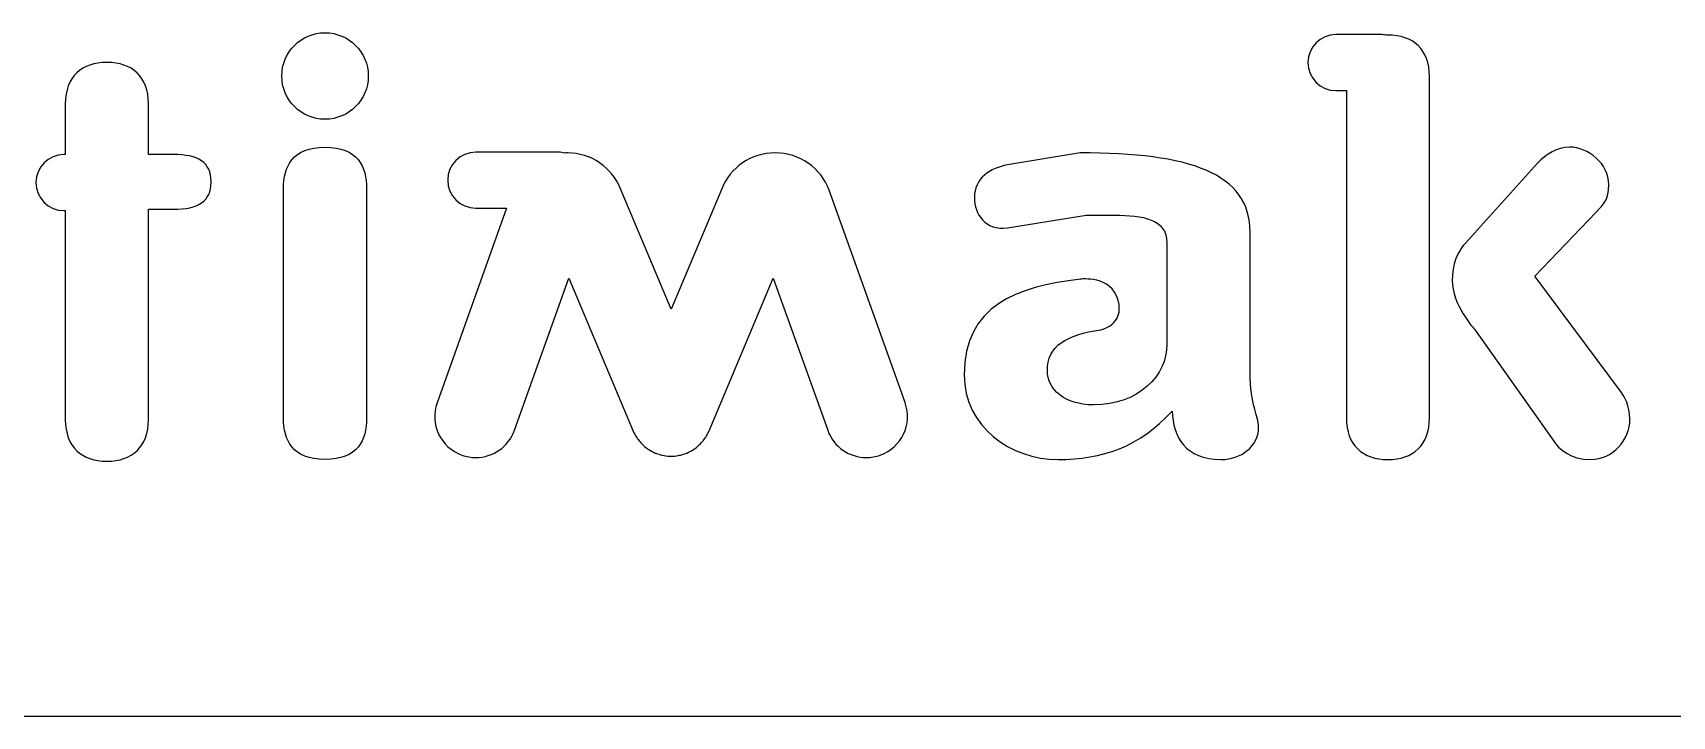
# Model space of a CAD drawing. Header units: millimetres. Extents: x -1166 to -93, y -857 to -63.
# Drawn here: x -667.8 to -599.3, y -846.7 to -818.1 of the extents above; entities that cross this region are included whole.
import ezdxf

# ---------------------------------------------------------------- set-up
doc = ezdxf.new("R2010")
doc.units = ezdxf.units.MM
doc.layers.add('CUTS', color=1, linetype='Continuous', true_color=0xff0000)
doc.layers.add('TEXT', color=5, linetype='Continuous', true_color=0x0000ff)

msp = doc.modelspace()

# ---------------------------------------------------------------- linework, layer by layer
at = {"layer": 'CUTS', "color": 1, "lineweight": 25, "true_color": 0xff0000}
msp.add_lwpolyline([(-760.845, -846.676), (-510.815, -846.676)], dxfattribs=at)
at = {"layer": 'TEXT', "color": 5, "true_color": 0x0000ff}
for points in [[(-611.516, -818.188), (-613.375, -818.188)], [(-609.47, -834.211), (-609.47, -819.943)], [(-613.375, -820.528), (-612.942, -820.528), (-612.942, -834.211)], [(-666.431, -821.084), (-666.431, -823.205), (-666.49, -823.205)], [(-661.913, -823.201), (-662.959, -823.201), (-662.959, -821.084)], [(-645.844, -823.103), (-649.292, -823.103)], [(-624.061, -823.133), (-627.09, -823.63)], [(-604.955, -823.558), (-607.972, -826.911)], [(-657.322, -834.211), (-657.322, -824.627), (-657.322, -824.627)], [(-653.85, -824.627), (-653.85, -834.211)], [(-639.023, -824.638), (-641.137, -829.666), (-643.25, -824.636)], [(-631.367, -833.571), (-634.539, -824.695)], [(-666.49, -825.546), (-666.431, -825.546), (-666.431, -834.282)], [(-662.959, -834.282), (-662.959, -825.485), (-661.913, -825.485)], [(-649.292, -825.444), (-648.004, -825.444), (-650.908, -833.572)], [(-627.09, -826.266), (-623.803, -825.739), (-622.621, -825.739)], [(-601.459, -833.141), (-605.074, -828.29), (-602.505, -825.603)], [(-620.434, -826.886), (-620.434, -831.143)], [(-616.962, -832.285), (-616.962, -826.458)], [(-647.676, -834.727), (-645.405, -828.369), (-642.718, -834.76)], [(-639.555, -834.759), (-639.548, -834.743), (-639.548, -834.743), (-636.869, -828.37), (-634.598, -834.726)], [(-607.595, -830.501), (-604.312, -835.139)], [(-631.367, -833.573), (-631.367, -833.571)]]:
    msp.add_lwpolyline(points, dxfattribs=at)
for points in [[(-657.393, -819.919), (-657.393, -818.921), (-656.585, -818.112), (-655.586, -818.112)], [(-655.586, -818.112), (-654.588, -818.112), (-653.779, -818.921), (-653.779, -819.919)], [(-613.375, -818.188), (-614.021, -818.188), (-614.545, -818.712), (-614.545, -819.358)], [(-611.276, -818.212), (-611.353, -818.196), (-611.433, -818.188), (-611.516, -818.188)], [(-611.206, -818.207), (-611.231, -818.207), (-611.252, -818.212), (-611.276, -818.212)], [(-609.47, -819.943), (-609.47, -818.802), (-610.16, -818.207), (-611.206, -818.207)], [(-664.695, -819.349), (-665.741, -819.349), (-666.431, -819.943), (-666.431, -821.084)], [(-662.959, -821.084), (-662.959, -819.943), (-663.65, -819.349), (-664.695, -819.349)], [(-614.545, -819.358), (-614.545, -820.005), (-614.021, -820.528), (-613.375, -820.528)], [(-655.586, -821.726), (-656.585, -821.726), (-657.393, -820.918), (-657.393, -819.919)], [(-653.779, -819.919), (-653.779, -820.918), (-654.588, -821.726), (-655.586, -821.726)], [(-666.49, -823.205), (-667.136, -823.205), (-667.66, -823.729), (-667.66, -824.375)], [(-660.344, -824.342), (-660.344, -823.51), (-660.89, -823.201), (-661.913, -823.201)], [(-657.322, -824.627), (-657.322, -823.7), (-656.942, -822.892), (-655.586, -822.892)], [(-655.586, -822.892), (-654.231, -822.892), (-653.85, -823.7), (-653.85, -824.627)], [(-649.292, -823.103), (-649.938, -823.103), (-650.463, -823.627), (-650.463, -824.273)], [(-645.571, -823.139), (-645.659, -823.117), (-645.75, -823.103), (-645.844, -823.103)], [(-645.483, -823.132), (-645.512, -823.132), (-645.541, -823.138), (-645.571, -823.139)], [(-645.468, -823.132), (-645.473, -823.132), (-645.478, -823.132), (-645.483, -823.132)], [(-643.25, -824.636), (-643.6, -823.738), (-644.482, -823.138), (-645.468, -823.132)], [(-636.799, -823.13), (-637.788, -823.134), (-638.674, -823.735), (-639.023, -824.638)], [(-636.791, -823.13), (-636.794, -823.13), (-636.796, -823.13), (-636.799, -823.13)], [(-634.539, -824.695), (-634.873, -823.76), (-635.779, -823.13), (-636.791, -823.13)], [(-616.962, -826.458), (-616.962, -823.962), (-619.48, -823.133), (-624.061, -823.133)], [(-603.623, -822.892), (-604.146, -822.892), (-604.599, -823.178), (-604.955, -823.558)], [(-601.983, -824.461), (-601.983, -823.582), (-602.838, -822.892), (-603.623, -822.892)], [(-627.09, -823.63), (-627.812, -823.779), (-628.475, -824.172), (-628.475, -825.014)], [(-667.66, -824.375), (-667.66, -825.022), (-667.136, -825.546), (-666.49, -825.546)], [(-661.913, -825.485), (-660.89, -825.485), (-660.344, -825.174), (-660.344, -824.342)], [(-650.463, -824.273), (-650.463, -824.92), (-649.938, -825.444), (-649.292, -825.444)], [(-602.505, -825.603), (-602.196, -825.27), (-601.983, -825.08), (-601.983, -824.461)], [(-628.475, -825.014), (-628.475, -825.661), (-628.016, -826.404), (-627.09, -826.266)], [(-622.621, -825.739), (-621.456, -825.739), (-620.434, -825.888), (-620.434, -826.886)], [(-607.972, -826.911), (-607.972, -826.911), (-608.525, -827.421), (-608.525, -828.434)], [(-622.47, -829.285), (-622.748, -828.247), (-624.048, -828.409), (-624.048, -828.409)], [(-624.048, -828.409), (-626.711, -828.718), (-628.899, -829.526), (-628.899, -832.404)], [(-608.525, -828.434), (-608.525, -829.485), (-607.595, -830.501), (-607.595, -830.501)], [(-623.192, -830.525), (-623.192, -830.525), (-622.192, -830.325), (-622.47, -829.285)], [(-625.427, -832.237), (-625.427, -831.191), (-624.642, -830.738), (-623.192, -830.525)], [(-620.434, -831.143), (-620.434, -832.427), (-621.599, -833.663), (-623.501, -833.663)], [(-623.501, -833.663), (-624.689, -833.663), (-625.427, -833.022), (-625.427, -832.237)], [(-616.605, -834.616), (-616.605, -834.068), (-616.962, -833.734), (-616.962, -832.285)], [(-628.899, -832.404), (-628.899, -834.592), (-626.949, -835.947), (-624.975, -835.947)], [(-650.908, -833.572), (-651.227, -834.464), (-650.762, -835.446), (-649.87, -835.766)], [(-632.405, -835.765), (-631.513, -835.447), (-631.048, -834.465), (-631.367, -833.573)], [(-601.103, -834.259), (-601.103, -833.687), (-601.34, -833.307), (-601.459, -833.141)], [(-666.431, -834.282), (-666.431, -835.423), (-665.741, -836.018), (-664.695, -836.018)], [(-664.695, -836.018), (-663.65, -836.018), (-662.959, -835.423), (-662.959, -834.282)], [(-655.586, -835.947), (-656.942, -835.947), (-657.322, -835.138), (-657.322, -834.211)], [(-653.85, -834.211), (-653.85, -835.138), (-654.231, -835.947), (-655.586, -835.947)], [(-624.975, -835.947), (-623.144, -835.947), (-621.574, -835.424), (-620.219, -833.925)], [(-620.219, -833.925), (-620.171, -834.996), (-619.672, -835.947), (-618.175, -835.947)], [(-612.942, -834.211), (-612.942, -835.352), (-612.253, -835.947), (-611.206, -835.947)], [(-611.206, -835.947), (-610.16, -835.947), (-609.47, -835.352), (-609.47, -834.211)], [(-602.743, -835.947), (-601.816, -835.947), (-601.103, -835.139), (-601.103, -834.259)], [(-649.292, -835.865), (-648.588, -835.865), (-647.927, -835.429), (-647.676, -834.727)], [(-642.718, -834.76), (-642.68, -834.852), (-642.633, -834.937), (-642.581, -835.017)], [(-642.581, -835.017), (-642.568, -835.038), (-642.553, -835.056), (-642.539, -835.076)], [(-642.539, -835.076), (-642.494, -835.14), (-642.447, -835.2), (-642.394, -835.256)], [(-639.878, -835.256), (-639.827, -835.201), (-639.78, -835.142), (-639.737, -835.079)], [(-639.737, -835.079), (-639.722, -835.058), (-639.705, -835.038), (-639.691, -835.016)], [(-639.691, -835.016), (-639.64, -834.935), (-639.593, -834.85), (-639.555, -834.759)], [(-634.598, -834.726), (-634.347, -835.428), (-633.687, -835.865), (-632.983, -835.865)], [(-618.175, -835.947), (-617.342, -835.947), (-616.605, -835.4), (-616.605, -834.616)], [(-649.87, -835.766), (-649.679, -835.834), (-649.484, -835.865), (-649.292, -835.865)], [(-642.394, -835.256), (-642.373, -835.279), (-642.351, -835.302), (-642.329, -835.324)], [(-642.329, -835.324), (-642.272, -835.378), (-642.211, -835.429), (-642.147, -835.476)], [(-642.147, -835.476), (-642.128, -835.49), (-642.111, -835.505), (-642.092, -835.518)], [(-642.092, -835.518), (-642.007, -835.575), (-641.917, -835.623), (-641.824, -835.664)], [(-641.824, -835.664), (-641.816, -835.667), (-641.81, -835.672), (-641.802, -835.676)], [(-641.802, -835.676), (-641.785, -835.683), (-641.767, -835.685), (-641.749, -835.692)], [(-641.749, -835.692), (-641.676, -835.72), (-641.602, -835.743), (-641.525, -835.761)], [(-641.525, -835.761), (-641.495, -835.768), (-641.464, -835.776), (-641.433, -835.781)], [(-641.433, -835.781), (-641.337, -835.798), (-641.24, -835.81), (-641.142, -835.81)], [(-641.142, -835.81), (-641.141, -835.81), (-641.139, -835.81), (-641.138, -835.81)], [(-641.136, -835.81), (-641.134, -835.81), (-641.133, -835.81), (-641.131, -835.81)], [(-641.131, -835.81), (-641.033, -835.81), (-640.936, -835.798), (-640.84, -835.781)], [(-640.84, -835.781), (-640.809, -835.776), (-640.779, -835.768), (-640.748, -835.761)], [(-640.748, -835.761), (-640.671, -835.743), (-640.597, -835.72), (-640.525, -835.692)], [(-640.525, -835.692), (-640.507, -835.685), (-640.489, -835.683), (-640.471, -835.676)], [(-640.471, -835.676), (-640.464, -835.672), (-640.457, -835.667), (-640.449, -835.664)], [(-640.449, -835.664), (-640.356, -835.623), (-640.266, -835.575), (-640.182, -835.518)], [(-640.182, -835.518), (-640.162, -835.505), (-640.144, -835.489), (-640.125, -835.475)], [(-640.125, -835.475), (-640.062, -835.429), (-640.002, -835.379), (-639.945, -835.324)], [(-639.945, -835.324), (-639.922, -835.302), (-639.9, -835.279), (-639.878, -835.256)], [(-632.983, -835.865), (-632.791, -835.865), (-632.596, -835.833), (-632.405, -835.765)], [(-604.312, -835.139), (-604.051, -835.519), (-603.6, -835.947), (-602.743, -835.947)]]:
    msp.add_open_spline(points, degree=3, dxfattribs=at)

doc.saveas('drawing.dxf')
